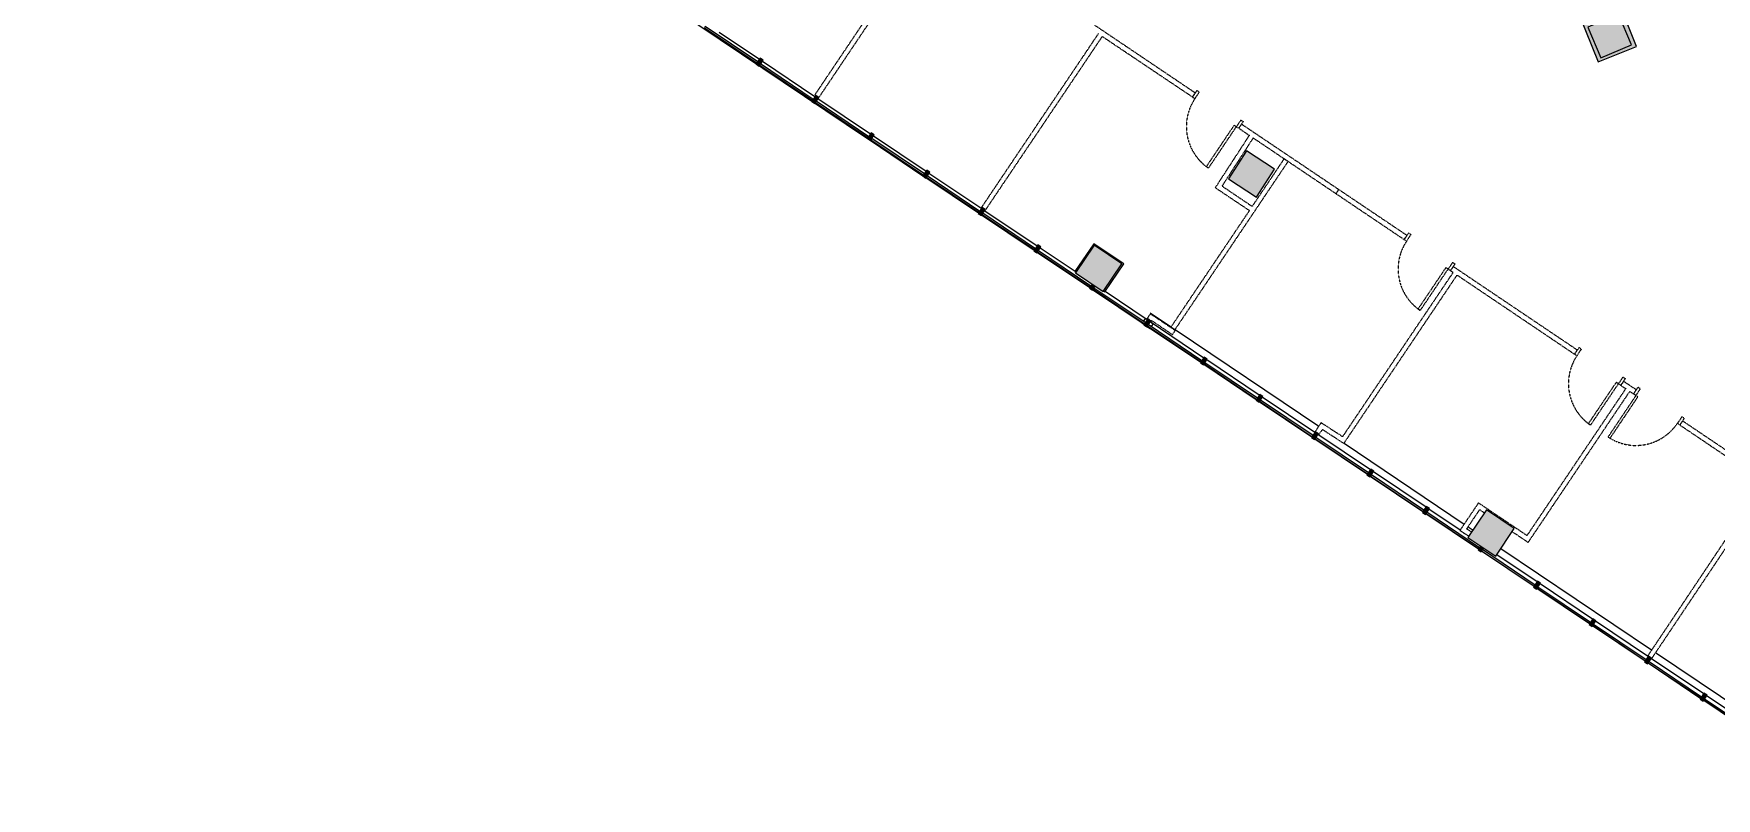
# Model space of a CAD drawing. Header units: inches. Extents: x 2358 to 5360, y 33 to 2545.
# Drawn here: x 3453 to 4660, y 43 to 591 of the extents above; entities that cross this region are included whole.
import ezdxf

# ---------------------------------------------------------------- set-up
doc = ezdxf.new("R2010")
doc.units = ezdxf.units.IN
doc.header["$MEASUREMENT"] = 0
doc.linetypes.add('Demolished', pattern=[0.1875, 0.125, -0.0625])
for name, color, linetype, lineweight in [('5th floor background_dwg', 8, 'Continuous', 9), ('A-DOOR', 31, 'Demolished', 9), ('A-DOOR-FRAM', 31, 'Demolished', 20), ('A-GLAZ-CURT', 52, 'Demolished', 9), ('A-GLAZ-CWMG', 51, 'Demolished', 9), ('A-Glaz-E', 10, 'Continuous', 20), ('A-WALL-PATT', 111, 'Continuous', 13), ('A-Wall-Prht', 10, 'Continuous', 20), ('I-WALL', 2, 'Demolished', 9), ('S-COLS', 52, 'Continuous', 13)]:
    doc.layers.add(name, color=color, linetype=linetype, lineweight=lineweight)

# ---------------------------------------------------------------- blocks, each defined once
blk = doc.blocks.new('5th floor background_dwg-4842287-FIRST FLOOR DEMOLITION')
at = {"layer": 'A-Glaz-E'}
for p, q in [((4051.5, 515.6), (3453.3, 917.2)), ((3974, 572.4), (3945.1, 591.8)), ((3972, 569), (3973.6, 567.9)), ((4013.8, 545.6), (3976.1, 571)), ((4053.7, 518.9), (4015.9, 544.2)), ((4091.3, 488.8), (4053.5, 514.2)), ((4093.5, 492.1), (4055.8, 517.5)), ((4131.2, 462.1), (4093.4, 487.5)), ((4132.9, 465.7), (4095.6, 490.7)), ((4171, 435.3), (4133.3, 460.7)), ((4173.2, 438.6), (4135.8, 463.7)), ((4200.4, 420.4), (4175.3, 437.2)), ((4210.9, 408.6), (4173.1, 433.9)), ((4249.9, 382.4), (4213, 407.2)), ((4252.1, 385.7), (4221.9, 405.9)), ((4290.6, 355.1), (4252, 381)), ((4292.8, 358.3), (4254.2, 384.3)), ((4256.5, 382.7), (4254.2, 384.3)), ((4255.1, 380.7), (4256.5, 382.7)), ((4330.4, 328.3), (4292.7, 353.7)), ((4332.6, 331.6), (4294.9, 356.9)), ((4370.3, 301.6), (4332.5, 326.9)), ((4372.5, 304.8), (4334.7, 330.2)), ((4412.3, 278.1), (4374.6, 303.4)), ((4410.1, 274.8), (4372.4, 300.2)), ((4450, 248), (4412.2, 273.4)), ((4452.2, 251.3), (4414.4, 276.7)), ((4489.8, 221.3), (4452.1, 246.6)), ((4476.6, 234.9), (4454.3, 249.9)), ((4529.7, 194.5), (4491.9, 219.9)), ((4531.9, 197.8), (4503, 217.2)), ((4571.7, 171), (4534, 196.4)), ((4569.5, 167.8), (4531.8, 193.1)), ((4611.1, 144.6), (4573.8, 169.7)), ((4609.4, 141), (4571.6, 166.4)), ((4649.2, 114.3), (4611.5, 139.6)), ((4651.4, 117.5), (4614, 142.6)), ((4689.1, 87.5), (4651.3, 112.9)), ((4691.3, 90.8), (4653.5, 116.1))]:
    blk.add_line(p, q, dxfattribs=at)
at = {"layer": 'A-Glaz-E', "flags": 128}
for points in [[(4252.1, 385.7), (4250.6, 386.7), (4249.2, 384.6)], [(4248.6, 383.8), (4248.4, 383.4), (4249.9, 382.4)], [(4252, 381), (4254.3, 379.4), (4254.5, 379.8)]]:
    blk.add_lwpolyline(points, dxfattribs=at)
at = {"layer": 'A-Wall-Prht'}
for p, q in [((4254.3, 390.8), (4269.3, 380.7)), ((4272.2, 378.7), (4375.2, 309.4)), ((4393.4, 297.2), (4479.6, 239.2)), ((4482.5, 237.3), (4486, 234.9)), ((4614, 148.8), (4505.9, 221.5))]:
    blk.add_line(p, q, dxfattribs=at)
at = {"layer": 'A-Wall-Prht', "flags": 128}
blk.add_lwpolyline([(4772.2, 42.7), (4771.9, 42.6), (4616.9, 146.9)], dxfattribs=at)
blk = doc.blocks.new('Single Flush - OTJ_SOLIDFLUSH_ALUM-4852762-FIRST FLOOR DEMOLITION')
at = {"layer": 'A-DOOR', "color": 10, "lineweight": 20}
for p, q in [((16.15625, -1.75), (17.90625, -1.75)), ((16.15625, -37.5625), (16.15625, -1.75)), ((17.90625, -1.75), (17.90625, -37.5625)), ((17.90625, -37.5625), (16.15625, -37.5625))]:
    blk.add_line(p, q, dxfattribs=at)
at = {"layer": 'A-DOOR', "color": 7}
blk.add_arc((17.90625, -1.75), 35.8125, 179.5, 270, dxfattribs=at)
at = {"layer": 'A-DOOR-FRAM', "color": 10}
for p, q in [((-20, 4), (-20, -1.75)), ((-20, 4), (-18, 4)), ((-18, 4), (-18, -1.75)), ((18.000004, 4), (18.000004, -1.75)), ((18.000004, 4), (20.000004, 4)), ((20.000004, 4), (20.000004, -1.75)), ((-20, -1.75), (-18, -1.75)), ((18.000004, -1.75), (20.000004, -1.75))]:
    blk.add_line(p, q, dxfattribs=at)
blk = doc.blocks.new('Single Flush - OTJ_SOLIDFLUSH_ALUM-4852826-FIRST FLOOR DEMOLITION')
at = {"layer": 'A-DOOR', "color": 10, "lineweight": 20}
for p, q in [((16.15625, 37.5625), (16.15625, 1.75)), ((17.90625, 37.5625), (16.15625, 37.5625)), ((17.90625, 1.75), (17.90625, 37.5625)), ((16.15625, 1.75), (17.90625, 1.75))]:
    blk.add_line(p, q, dxfattribs=at)
at = {"layer": 'A-DOOR', "color": 7}
blk.add_arc((17.90625, 1.75), 35.8125, 90, 180.5, dxfattribs=at)
at = {"layer": 'A-DOOR-FRAM', "color": 10}
for p, q in [((-20, -4), (-20, 1.75)), ((-20, 1.75), (-18, 1.75)), ((-18, -4), (-18, 1.75)), ((18.000004, -4), (18.000004, 1.75)), ((18.000004, 1.75), (20.000004, 1.75)), ((20.000004, -4), (20.000004, 1.75)), ((-20, -4), (-18, -4)), ((18.000004, -4), (20.000004, -4))]:
    blk.add_line(p, q, dxfattribs=at)
blk = doc.blocks.new('System Panel - Glazed-4861171-FIRST FLOOR DEMOLITION')
at = {"layer": 'A-GLAZ-CURT', "linetype": 'Continuous'}
blk.add_hatch(color=7, dxfattribs=at).paths.add_polyline_path([(22.7, 0.7), (22.7, 1.7), (-22.8, 1.7), (-22.8, 0.7), (-3.7, 0.7)], flags=0)
at = {"layer": 'A-GLAZ-CURT', "color": 8, "linetype": 'Continuous', "lineweight": 20}
for p, q in [((22.7, 1.7), (-22.8, 1.7)), ((-22.8, 1.7), (-22.8, 0.7)), ((-22.8, 0.7), (22.7, 0.7)), ((22.7, 0.7), (22.7, 1.7))]:
    blk.add_line(p, q, dxfattribs=at)
blk = doc.blocks.new('System Panel - Glazed-4875577-FIRST FLOOR DEMOLITION')
at = {"layer": 'A-GLAZ-CURT', "linetype": 'Continuous'}
blk.add_hatch(color=7, dxfattribs=at).paths.add_polyline_path([(23.2, 0.7), (23.2, 1.7), (-23.2, 1.7), (-23.2, 0.7), (20.6, 0.7)], flags=0)
at = {"layer": 'A-GLAZ-CURT', "color": 8, "linetype": 'Continuous', "lineweight": 20}
for p, q in [((23.2, 1.7), (-23.2, 1.7)), ((-23.2, 1.7), (-23.2, 0.7)), ((-23.2, 0.7), (23.2, 0.7)), ((23.2, 0.7), (23.2, 1.7))]:
    blk.add_line(p, q, dxfattribs=at)
blk = doc.blocks.new('System Panel - Glazed-4875578-FIRST FLOOR DEMOLITION')
at = {"layer": 'A-GLAZ-CURT', "linetype": 'Continuous'}
blk.add_hatch(color=7, dxfattribs=at).paths.add_polyline_path([(22.2, 0.7), (22.2, 1.7), (-22.3, 1.7), (-22.3, 0.7), (-15.2, 0.7)], flags=0)
at = {"layer": 'A-GLAZ-CURT', "color": 8, "linetype": 'Continuous', "lineweight": 20}
for p, q in [((22.2, 1.7), (-22.3, 1.7)), ((-22.3, 1.7), (-22.3, 0.7)), ((-22.3, 0.7), (22.2, 0.7)), ((22.2, 0.7), (22.2, 1.7))]:
    blk.add_line(p, q, dxfattribs=at)
blk = doc.blocks.new('Rectangular Mullion - 2_5_ x 5_ rectangular-4861165-FIRST FLOOR DEMOLITION')
at = {"layer": 'A-GLAZ-CWMG', "linetype": 'Continuous'}
blk.add_hatch(color=7, dxfattribs=at).paths.add_polyline_path([(-1.3, 2.3), (-1.3, 2.5), (1.3, 2.5), (1.3, -2.5), (-1.3, -2.5), (-1.3, 2)], flags=0)
at = {"layer": 'A-GLAZ-CWMG', "color": 8, "linetype": 'Continuous', "lineweight": 20}
for p, q in [((-1.3, 2.5), (1.3, 2.5)), ((-1.3, -2.5), (-1.3, 2.5)), ((1.3, 2.5), (1.3, -2.5)), ((1.3, -2.5), (-1.3, -2.5))]:
    blk.add_line(p, q, dxfattribs=at)
blk = doc.blocks.new('Rectangular Mullion - 2_5_ x 5_ rectangular-V14-FIRST FLOOR DEMOLITION')
at = {"layer": 'A-GLAZ-CWMG', "linetype": 'Continuous'}
blk.add_hatch(color=7, dxfattribs=at).paths.add_polyline_path([(-1.3, -2.5), (-1.3, 0.9), (1.2, 0.9), (1.2, -2.5), (0.1, -2.5)], flags=0)
at = {"layer": 'A-GLAZ-CWMG', "color": 8, "linetype": 'Continuous', "lineweight": 20}
for p, q in [((-1.3, -2.5), (-1.3, 0.9)), ((1.2, 0.9), (1.2, -2.5)), ((1.2, -2.5), (-1.3, -2.5))]:
    blk.add_line(p, q, dxfattribs=at)
blk = doc.blocks.new('Rectangular Mullion - 2_5_ x 5_ rectangular-V15-FIRST FLOOR DEMOLITION')
at = {"layer": 'A-GLAZ-CWMG', "linetype": 'Continuous'}
blk.add_hatch(color=7, dxfattribs=at).paths.add_polyline_path([(-1.3, -2.5), (-1.3, 0.6), (1.2, 0.6), (1.2, -2.5), (0.1, -2.5)], flags=0)
at = {"layer": 'A-GLAZ-CWMG', "color": 8, "linetype": 'Continuous', "lineweight": 20}
for p, q in [((-1.3, -2.5), (-1.3, 0.6)), ((1.2, 0.6), (1.2, -2.5)), ((1.2, -2.5), (-1.3, -2.5))]:
    blk.add_line(p, q, dxfattribs=at)
blk = doc.blocks.new('Concrete-Rectangular-Column - 24 x 24-4877178-FIRST FLOOR DEMOLITION')
at = {"layer": 'S-COLS', "lineweight": 9}
blk.add_hatch(color=7, dxfattribs=at).paths.add_polyline_path([(-8.6, -12), (12, -12), (12, 12), (-12, 12), (-12, -12)], flags=0)
at = {"layer": 'S-COLS', "color": 8, "lineweight": 20}
for p, q in [((12, 12), (-12, 12)), ((-12, 12), (-12, -12)), ((12, -12), (12, 12)), ((-12, -12), (12, -12))]:
    blk.add_line(p, q, dxfattribs=at)

msp = doc.modelspace()

# ---------------------------------------------------------------- hatches: boundary and pattern name
at = {"layer": 'A-WALL-PATT', "lineweight": 9}
for points in [[(4600, 580.4), (4603.2, 581.7), (4584.5, 628.1), (4581.2, 626.8), (4590.1, 604.9), (4590.3, 605), (4599.7, 582.9), (4599.1, 582.6), (4599.7, 581.2)], [(4574.5, 573.9), (4577, 574.9), (4568.2, 595.6), (4569.3, 596.1), (4560.3, 618.3), (4557.1, 617), (4568.2, 589.6)], [(4575.8, 570.7), (4600, 580.4), (4599.1, 582.6), (4577.6, 573.5), (4577, 574.9), (4574.5, 573.9), (4574.7, 573.5)], [(4200.9, 419.8), (4214, 439.3), (4216.3, 437.7), (4216.7, 438.3), (4213.8, 440.3), (4200.3, 420.3), (4200.6, 420)], [(4233.4, 422.9), (4235.3, 425.8), (4216.7, 438.3), (4216.3, 437.7), (4233.9, 425.9), (4232.4, 423.6)], [(4221.8, 405.8), (4233.4, 422.9), (4232.4, 423.6), (4220.8, 406.4), (4221.5, 406)]]:
    msp.add_hatch(color=7, dxfattribs=at).paths.add_polyline_path(points, flags=0)

# ---------------------------------------------------------------- linework, layer by layer
at = {"layer": 'I-WALL', "color": 10, "lineweight": 20}
for p, q in [((4097.4, 671.4), (4013.7, 547)), ((4016.6, 545), (4102.3, 672.4)), ((4286.6, 548.4), (4138.9, 647.8)), ((4217.1, 590.9), (4132.8, 465.6)), ((4135.7, 463.7), (4220, 588.9)), ((4220, 588.9), (4284.7, 545.5)), ((4013.7, 547), (4016.6, 545)), ((4284.7, 545.5), (4286.6, 548.4)), ((4319.8, 526), (4317.9, 523.1)), ((4317.9, 523.1), (4325.4, 518)), ((4438.5, 446.2), (4319.8, 526)), ((4325.4, 518), (4301, 480.5)), ((4305.9, 481.5), (4328.3, 516.1)), ((4328.3, 516.1), (4436.5, 443.3)), ((4272.2, 378.7), (4353.3, 499.3)), ((4350.4, 501.2), (4327.4, 467)), ((4353.3, 499.3), (4350.4, 501.2)), ((4301, 480.5), (4325.5, 464.1)), ((4327.4, 467), (4305.9, 481.5)), ((4389.6, 479.1), (4387.6, 476.2)), ((4387.6, 476.2), (4389.6, 479.1)), ((4132.8, 465.6), (4135.7, 463.7)), ((4325.5, 464.1), (4269.3, 380.7)), ((4436.5, 443.3), (4438.5, 446.2)), ((4471.7, 423.9), (4469.7, 421)), ((4560.7, 364), (4471.7, 423.9)), ((4471.6, 419.7), (4392.3, 301.9)), ((4393.3, 297.1), (4474.5, 417.8)), ((4469.7, 421), (4471.6, 419.7)), ((4474.5, 417.8), (4558.7, 361.1)), ((4254.4, 390), (4252.1, 386.6)), ((4252.1, 386.6), (4255, 384.6)), ((4272.3, 378), (4254.4, 390)), ((4255, 384.6), (4255.4, 385.2)), ((4255.4, 385.2), (4270.3, 375.1)), ((4269.3, 380.7), (4272.2, 378.7)), ((4270.3, 375.1), (4272.3, 378)), ((4558.7, 361.1), (4560.7, 364)), ((4593.9, 341.6), (4591.9, 338.7)), ((4591.9, 338.7), (4595.5, 336.4)), ((4603, 335.5), (4593.9, 341.6)), ((4595.5, 336.4), (4524.6, 231)), ((4525.5, 226.1), (4598.4, 334.4)), ((4598.4, 334.4), (4601.1, 332.6)), ((4601.1, 332.6), (4603, 335.5)), ((4376.9, 311.9), (4372.5, 305.4)), ((4372.5, 305.4), (4375.4, 303.4)), ((4375.4, 303.4), (4377.9, 307.1)), ((4392.3, 301.9), (4376.9, 311.9)), ((4377.9, 307.1), (4393.3, 297.1)), ((4636.2, 313.2), (4634.3, 310.3)), ((4634.3, 310.3), (4694.8, 269.5)), ((4669.5, 290.8), (4636.2, 313.2)), ((4694.8, 269.5), (4611.1, 144.5)), ((4614, 142.6), (4699.7, 270.5)), ((4489.8, 254.4), (4476.5, 234.7)), ((4524.6, 231), (4489.8, 254.4)), ((4481.4, 235.8), (4490.7, 249.6)), ((4490.7, 249.6), (4494.2, 247.2)), ((4476.5, 234.7), (4479.4, 232.8)), ((4479.4, 232.8), (4479.5, 232.8)), ((4479.5, 232.8), (4483, 230.5)), ((4484.9, 233.4), (4481.4, 235.8)), ((4514.1, 233.8), (4525.5, 226.1)), ((4611.1, 144.5), (4614, 142.6))]:
    msp.add_line(p, q, dxfattribs=at)
at = {"layer": 'I-WALL', "color": 8, "linetype": 'Continuous', "lineweight": 20}
for p, q in [((4603.2, 581.7), (4583.2, 631.3)), ((4555.8, 620.3), (4575.8, 570.7)), ((4575.8, 570.7), (4603.2, 581.7)), ((4213.8, 440.3), (4200.3, 420.3)), ((4235.3, 425.8), (4213.8, 440.3)), ((4221.8, 405.8), (4235.3, 425.8)), ((4200.3, 420.3), (4200.9, 419.8)), ((4220.8, 406.4), (4221.8, 405.8))]:
    msp.add_line(p, q, dxfattribs=at)

# ---------------------------------------------------------------- block references
at = {"layer": '5th floor background_dwg', "color": 7}
msp.add_blockref('5th floor background_dwg-4842287-FIRST FLOOR DEMOLITION', (0, 0), dxfattribs=at)
at = {"layer": 'A-DOOR', "color": 7}
for name, p, rotation in [('Single Flush - OTJ_SOLIDFLUSH_ALUM-4852762-FIRST FLOOR DEMOLITION', (4302.2, 535.7), 326.0689392469185), ('Single Flush - OTJ_SOLIDFLUSH_ALUM-4852762-FIRST FLOOR DEMOLITION', (4454.1, 433.6), 326.0689392469185), ('Single Flush - OTJ_SOLIDFLUSH_ALUM-4852762-FIRST FLOOR DEMOLITION', (4576.3, 351.4), 326.0689392469185), ('Single Flush - OTJ_SOLIDFLUSH_ALUM-4852826-FIRST FLOOR DEMOLITION', (4618.6, 322.9), 146.0689392469185)]:
    msp.add_blockref(name, p, dxfattribs=dict(at, rotation=rotation))
at = {"layer": 'A-GLAZ-CURT', "linetype": 'Continuous', "rotation": 146.0689392469183}
for name, p in [('System Panel - Glazed-4861171-FIRST FLOOR DEMOLITION', (3954.3, 583.9)), ('System Panel - Glazed-4861171-FIRST FLOOR DEMOLITION', (3994.1, 557.1)), ('System Panel - Glazed-4861171-FIRST FLOOR DEMOLITION', (4034, 530.3)), ('System Panel - Glazed-4861171-FIRST FLOOR DEMOLITION', (4073.8, 503.6)), ('System Panel - Glazed-4861171-FIRST FLOOR DEMOLITION', (4113.6, 476.8)), ('System Panel - Glazed-4861171-FIRST FLOOR DEMOLITION', (4153.5, 450)), ('System Panel - Glazed-4861171-FIRST FLOOR DEMOLITION', (4193.3, 423.2)), ('System Panel - Glazed-4875578-FIRST FLOOR DEMOLITION', (4232.7, 396.7)), ('System Panel - Glazed-4875577-FIRST FLOOR DEMOLITION', (4272.5, 369.9)), ('System Panel - Glazed-4861171-FIRST FLOOR DEMOLITION', (4312.8, 342.8)), ('System Panel - Glazed-4861171-FIRST FLOOR DEMOLITION', (4352.6, 316)), ('System Panel - Glazed-4861171-FIRST FLOOR DEMOLITION', (4392.4, 289.2)), ('System Panel - Glazed-4861171-FIRST FLOOR DEMOLITION', (4432.2, 262.4)), ('System Panel - Glazed-4861171-FIRST FLOOR DEMOLITION', (4472.1, 235.6)), ('System Panel - Glazed-4861171-FIRST FLOOR DEMOLITION', (4511.9, 208.8)), ('System Panel - Glazed-4861171-FIRST FLOOR DEMOLITION', (4551.7, 182)), ('System Panel - Glazed-4861171-FIRST FLOOR DEMOLITION', (4591.5, 155.2)), ('System Panel - Glazed-4861171-FIRST FLOOR DEMOLITION', (4631.4, 128.4)), ('System Panel - Glazed-4861171-FIRST FLOOR DEMOLITION', (4671.2, 101.7))]:
    msp.add_blockref(name, p, dxfattribs=at)
at = {"layer": 'A-GLAZ-CWMG', "linetype": 'Continuous', "extrusion": (0, 0, -1), "rotation": 33.93106075308172}
for name, p in [('Rectangular Mullion - 2_5_ x 5_ rectangular-4861165-FIRST FLOOR DEMOLITION', (-3974.2, 570.5)), ('Rectangular Mullion - 2_5_ x 5_ rectangular-4861165-FIRST FLOOR DEMOLITION', (-4014.1, 543.7)), ('Rectangular Mullion - 2_5_ x 5_ rectangular-4861165-FIRST FLOOR DEMOLITION', (-4053.9, 517)), ('Rectangular Mullion - 2_5_ x 5_ rectangular-4861165-FIRST FLOOR DEMOLITION', (-4093.7, 490.2)), ('Rectangular Mullion - 2_5_ x 5_ rectangular-4861165-FIRST FLOOR DEMOLITION', (-4133.5, 463.4)), ('Rectangular Mullion - 2_5_ x 5_ rectangular-4861165-FIRST FLOOR DEMOLITION', (-4173.4, 436.6)), ('Rectangular Mullion - 2_5_ x 5_ rectangular-V14-FIRST FLOOR DEMOLITION', (-4213.2, 409.8)), ('Rectangular Mullion - 2_5_ x 5_ rectangular-4861165-FIRST FLOOR DEMOLITION', (-4252.2, 383.5)), ('Rectangular Mullion - 2_5_ x 5_ rectangular-4861165-FIRST FLOOR DEMOLITION', (-4292.8, 356.2)), ('Rectangular Mullion - 2_5_ x 5_ rectangular-4861165-FIRST FLOOR DEMOLITION', (-4332.7, 329.4)), ('Rectangular Mullion - 2_5_ x 5_ rectangular-4861165-FIRST FLOOR DEMOLITION', (-4372.5, 302.6)), ('Rectangular Mullion - 2_5_ x 5_ rectangular-4861165-FIRST FLOOR DEMOLITION', (-4412.3, 275.8)), ('Rectangular Mullion - 2_5_ x 5_ rectangular-4861165-FIRST FLOOR DEMOLITION', (-4452.1, 249)), ('Rectangular Mullion - 2_5_ x 5_ rectangular-V15-FIRST FLOOR DEMOLITION', (-4492, 222.2)), ('Rectangular Mullion - 2_5_ x 5_ rectangular-4861165-FIRST FLOOR DEMOLITION', (-4531.8, 195.4)), ('Rectangular Mullion - 2_5_ x 5_ rectangular-4861165-FIRST FLOOR DEMOLITION', (-4571.6, 168.6)), ('Rectangular Mullion - 2_5_ x 5_ rectangular-4861165-FIRST FLOOR DEMOLITION', (-4611.5, 141.8)), ('Rectangular Mullion - 2_5_ x 5_ rectangular-4861165-FIRST FLOOR DEMOLITION', (-4651.3, 115.1))]:
    msp.add_blockref(name, p, dxfattribs=at)
at = {"layer": 'S-COLS', "lineweight": 9}
for p, rotation in [((4583.9, 589.2), 22.99999999999955), ((4327, 490.3), 56.99999999999978), ((4217.3, 422.6), 56.12725130640013), ((4498.9, 232.8), 56.12725130640013)]:
    msp.add_blockref('Concrete-Rectangular-Column - 24 x 24-4877178-FIRST FLOOR DEMOLITION', p, dxfattribs=dict(at, rotation=rotation))

doc.saveas('drawing.dxf')
